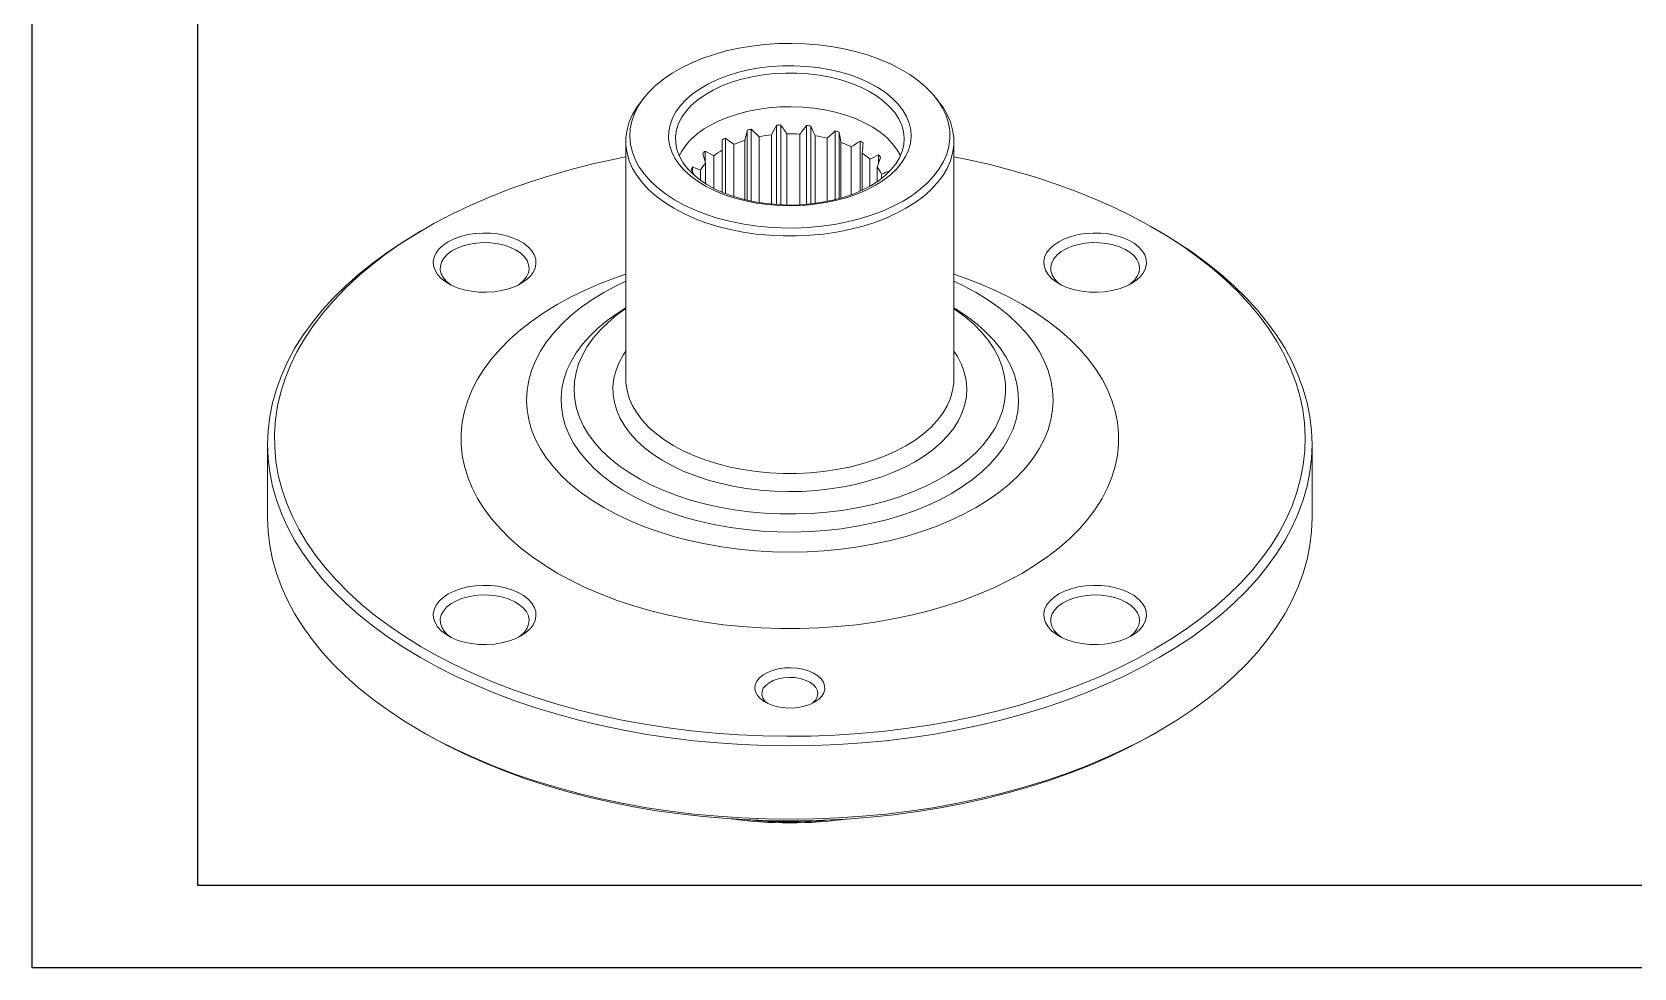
# Model space of a CAD drawing. Header units: millimetres. Extents: x 2452 to 2855, y 1106 to 1391.
# Drawn here: x 2452 to 2637.5, y 1106.5 to 1214.9 of the extents above; entities that cross this region are included whole.
import ezdxf

# ---------------------------------------------------------------- set-up
doc = ezdxf.new("R2010")
doc.units = ezdxf.units.MM
doc.linetypes.add('ACAD_ISO05W100', pattern=[33, 24, -3, 0, -3, 0, -3])
doc.layers.add('AM_BOR', color=2, linetype='ACAD_ISO05W100', lineweight=35)

# ---------------------------------------------------------------- blocks, each defined once
blk = doc.blocks.new('A3 ZTL')
for p, q in [((19.57, 280.82), (19.57, 9.78)), ((19.57, 9.78), (401.17, 9.78))]:
    blk.add_line(p, q)
at = {"layer": 'AM_BOR', "color": 135, "linetype": 'Continuous', "lineweight": 25}
for p, q in [((0, 0), (0, 290.61)), ((410.96, 0), (0, 0))]:
    blk.add_line(p, q, dxfattribs=at)

msp = doc.modelspace()

# ---------------------------------------------------------------- linework, layer by layer
at = {"color": 7, "linetype": 'Continuous', "lineweight": 15}
for p, q in [((2522.817, 1207.287), (2522.395, 1206.743)), ((2557.085, 1206.743), (2556.664, 1207.287)), ((2532.27, 1202.645), (2532.27, 1196.224)), ((2534.811, 1203.566), (2534.811, 1195.442)), ((2535.276, 1203.684), (2535.276, 1195.34)), ((2536.177, 1202.803), (2536.177, 1195.175)), ((2537.624, 1194.991), (2537.624, 1203.027)), ((2538.174, 1204.132), (2538.174, 1194.947)), ((2538.678, 1204.165), (2538.678, 1194.917)), ((2539.403, 1203.142), (2539.403, 1194.895)), ((2540.9, 1194.922), (2540.9, 1203.11)), ((2541.676, 1204.1), (2541.676, 1194.975)), ((2542.175, 1204.045), (2542.175, 1195.023)), ((2542.659, 1202.918), (2542.659, 1195.081)), ((2544.072, 1195.313), (2544.072, 1202.632)), ((2545.006, 1203.473), (2545.006, 1195.523)), ((2545.455, 1203.336), (2545.455, 1195.641)), ((2520.74, 1202.266), (2520.74, 1174.748)), ((2529.928, 1201.141), (2529.928, 1199.918)), ((2530.934, 1200.6), (2530.934, 1196.827)), ((2531.911, 1196.371), (2531.911, 1201.256)), ((2533.268, 1201.93), (2533.268, 1195.867)), ((2534.537, 1195.507), (2534.537, 1202.39)), ((2545.655, 1202.149), (2545.655, 1195.697)), ((2546.86, 1196.091), (2546.86, 1201.636)), ((2547.869, 1202.308), (2547.869, 1196.501)), ((2548.126, 1200.905), (2548.126, 1196.62)), ((2550.009, 1200.707), (2550.009, 1199.755)), ((2558.74, 1174.748), (2558.74, 1202.266)), ((2528.327, 1199.022), (2528.71, 1198.319)), ((2528.458, 1199.305), (2528.458, 1198.781)), ((2529.382, 1198.933), (2529.382, 1197.772)), ((2529.982, 1197.368), (2529.982, 1199.725)), ((2549.015, 1197.079), (2549.015, 1200.209)), ((2549.852, 1199.295), (2549.852, 1197.599)), ((2551.237, 1198.813), (2551.237, 1198.739)), ((2550.346, 1197.957), (2550.346, 1198.479)), ((2497.519, 1192.174), (2496.953, 1191.847)), ((2582.527, 1191.847), (2581.962, 1192.174)), ((2479.24, 1167.155), (2479.24, 1158.663)), ((2600.24, 1158.663), (2600.24, 1167.155)), ((2496.953, 1133.97), (2497.519, 1133.643)), ((2581.962, 1133.643), (2582.527, 1133.97))]:
    msp.add_line(p, q, dxfattribs=at)
at = {"color": 7, "linetype": 'Continuous', "lineweight": 15, "flags": 128}
for points in [[(2552.849, 1195.352), (2553.9, 1196.011), (2554.851, 1196.72), (2555.697, 1197.471), (2556.431, 1198.261), (2557.047, 1199.084), (2557.542, 1199.933), (2557.913, 1200.804), (2558.156, 1201.689), (2558.269, 1202.583), (2558.253, 1203.479), (2558.107, 1204.371), (2557.832, 1205.254), (2557.43, 1206.119), (2556.904, 1206.963), (2556.258, 1207.778), (2555.496, 1208.558), (2554.623, 1209.3), (2553.646, 1209.996), (2552.571, 1210.643), (2551.407, 1211.236), (2550.16, 1211.77), (2548.841, 1212.243), (2547.457, 1212.65), (2546.02, 1212.988), (2544.538, 1213.256), (2543.023, 1213.452), (2541.485, 1213.573), (2539.935, 1213.62), (2538.383, 1213.592), (2536.84, 1213.489), (2535.318, 1213.312), (2533.827, 1213.062), (2532.378, 1212.741), (2530.98, 1212.351), (2529.644, 1211.894), (2528.378, 1211.375), (2527.192, 1210.797), (2526.095, 1210.163), (2525.092, 1209.478), (2524.193, 1208.748), (2523.403, 1207.976), (2522.727, 1207.169), (2522.171, 1206.333), (2521.737, 1205.472), (2521.43, 1204.593), (2521.252, 1203.703), (2521.203, 1202.807), (2521.285, 1201.912), (2521.495, 1201.024), (2521.834, 1200.149), (2522.298, 1199.294), (2522.885, 1198.464), (2523.59, 1197.665), (2524.408, 1196.904), (2525.334, 1196.184), (2526.36, 1195.512), (2527.481, 1194.891), (2528.687, 1194.327), (2529.972, 1193.824), (2531.324, 1193.384), (2532.736, 1193.011), (2534.197, 1192.707), (2535.696, 1192.475), (2537.224, 1192.316), (2538.77, 1192.232), (2540.323, 1192.223), (2541.871, 1192.288), (2543.405, 1192.428), (2544.912, 1192.642), (2546.384, 1192.928), (2547.809, 1193.284), (2549.177, 1193.708), (2550.479, 1194.196), (2551.706, 1194.745), (2552.849, 1195.352)], [(2549.675, 1197.184), (2548.67, 1196.657), (2547.581, 1196.189), (2546.42, 1195.783), (2545.195, 1195.444), (2543.92, 1195.175), (2542.606, 1194.979), (2541.265, 1194.856), (2539.91, 1194.809), (2538.553, 1194.837), (2537.208, 1194.941), (2535.886, 1195.119), (2534.6, 1195.371), (2533.362, 1195.692), (2532.183, 1196.081), (2531.075, 1196.534), (2530.048, 1197.047), (2529.112, 1197.614), (2528.275, 1198.231), (2527.545, 1198.892), (2526.928, 1199.59), (2526.431, 1200.32), (2526.059, 1201.073), (2525.814, 1201.844), (2525.7, 1202.625), (2525.716, 1203.409), (2525.863, 1204.188), (2526.14, 1204.955), (2526.544, 1205.703), (2527.071, 1206.426), (2527.717, 1207.115), (2528.474, 1207.765), (2529.337, 1208.371), (2530.297, 1208.925), (2531.345, 1209.423), (2532.472, 1209.86), (2533.666, 1210.233), (2534.917, 1210.537), (2536.213, 1210.77), (2537.542, 1210.93), (2538.892, 1211.015), (2540.25, 1211.025), (2541.602, 1210.958), (2542.938, 1210.817), (2544.243, 1210.602), (2545.507, 1210.315), (2546.716, 1209.96), (2547.861, 1209.538), (2548.93, 1209.055), (2549.912, 1208.514), (2550.8, 1207.921), (2551.585, 1207.282), (2552.259, 1206.601), (2552.816, 1205.887), (2553.251, 1205.144), (2553.56, 1204.381), (2553.74, 1203.604), (2553.789, 1202.821), (2553.707, 1202.039), (2553.495, 1201.265), (2553.154, 1200.506), (2552.688, 1199.77), (2552.101, 1199.063), (2551.399, 1198.393), (2550.588, 1197.764), (2549.675, 1197.184)], [(2549.11, 1197.133), (2549.996, 1197.699), (2550.78, 1198.312), (2551.455, 1198.968), (2552.013, 1199.659), (2552.449, 1200.379), (2552.759, 1201.12), (2552.94, 1201.875), (2552.989, 1202.637), (2552.907, 1203.398), (2552.694, 1204.151), (2552.352, 1204.887), (2551.885, 1205.601), (2551.297, 1206.284), (2550.594, 1206.929), (2549.784, 1207.531), (2548.873, 1208.084), (2547.872, 1208.581), (2546.79, 1209.019), (2545.638, 1209.392), (2544.427, 1209.697), (2543.17, 1209.93), (2541.878, 1210.091), (2540.566, 1210.176), (2539.245, 1210.186), (2537.929, 1210.119), (2536.631, 1209.977), (2535.364, 1209.762), (2534.141, 1209.474), (2532.973, 1209.118), (2531.872, 1208.696), (2530.85, 1208.213), (2529.916, 1207.674), (2529.079, 1207.084), (2528.349, 1206.449), (2527.732, 1205.775), (2527.234, 1205.068), (2526.86, 1204.337), (2526.615, 1203.588), (2526.5, 1202.828), (2526.516, 1202.065), (2526.664, 1201.308), (2526.942, 1200.562), (2527.347, 1199.836), (2527.875, 1199.137), (2528.521, 1198.472), (2529.279, 1197.848), (2530.141, 1197.27), (2531.098, 1196.744), (2532.14, 1196.276), (2533.259, 1195.87), (2534.442, 1195.531), (2535.677, 1195.261), (2536.953, 1195.064), (2538.257, 1194.941), (2539.575, 1194.893), (2540.895, 1194.922), (2542.204, 1195.026), (2543.488, 1195.205), (2544.735, 1195.457), (2545.932, 1195.779), (2547.067, 1196.169), (2548.13, 1196.622), (2549.11, 1197.133)], [(2553.175, 1194.51), (2552.02, 1193.896), (2550.781, 1193.339), (2549.466, 1192.843), (2548.085, 1192.412), (2546.647, 1192.048), (2545.162, 1191.753), (2543.639, 1191.531), (2542.091, 1191.382), (2540.526, 1191.307), (2538.955, 1191.307), (2537.39, 1191.382), (2535.841, 1191.531), (2534.319, 1191.753), (2532.834, 1192.048), (2531.396, 1192.412), (2530.015, 1192.843), (2528.7, 1193.339), (2527.461, 1193.896), (2526.305, 1194.51), (2525.242, 1195.177), (2524.277, 1195.892), (2523.418, 1196.651), (2522.671, 1197.449), (2522.04, 1198.279), (2521.53, 1199.136), (2521.145, 1200.015), (2520.886, 1200.909), (2520.757, 1201.813), (2520.757, 1202.719), (2520.886, 1203.623), (2521.145, 1204.517), (2521.53, 1205.396), (2522.04, 1206.253), (2522.395, 1206.743)], [(2530.371, 1204.041), (2531.351, 1204.553), (2532.413, 1205.005), (2533.549, 1205.395), (2534.746, 1205.717), (2535.993, 1205.969), (2537.277, 1206.148), (2538.586, 1206.252), (2539.906, 1206.281), (2541.224, 1206.233), (2542.528, 1206.11), (2543.803, 1205.913), (2545.039, 1205.643), (2546.222, 1205.304), (2547.34, 1204.898), (2548.383, 1204.43), (2549.34, 1203.904), (2550.202, 1203.326), (2550.959, 1202.702), (2551.606, 1202.037), (2552.134, 1201.338), (2552.539, 1200.612), (2552.55, 1200.587)], [(2557.085, 1206.743), (2557.441, 1206.253), (2557.95, 1205.396), (2558.336, 1204.517), (2558.594, 1203.623), (2558.724, 1202.719), (2558.724, 1201.813), (2558.594, 1200.909), (2558.336, 1200.015), (2557.95, 1199.136), (2557.441, 1198.279), (2556.81, 1197.449), (2556.062, 1196.651), (2555.204, 1195.892), (2554.239, 1195.177), (2553.175, 1194.51)], [(2520.74, 1200.48), (2519.648, 1200.261), (2517.055, 1199.687), (2514.51, 1199.043), (2512.02, 1198.331), (2509.59, 1197.554), (2507.225, 1196.712), (2504.931, 1195.807), (2502.712, 1194.842), (2500.574, 1193.818), (2498.52, 1192.738), (2496.555, 1191.604), (2494.684, 1190.418), (2492.911, 1189.184), (2491.239, 1187.903), (2489.672, 1186.578), (2488.213, 1185.213), (2486.866, 1183.81), (2485.634, 1182.373), (2484.519, 1180.904), (2483.523, 1179.407), (2482.649, 1177.884), (2481.899, 1176.34), (2481.274, 1174.777), (2480.775, 1173.199), (2480.405, 1171.61), (2480.163, 1170.012), (2480.049, 1168.409), (2480.066, 1166.805), (2480.211, 1165.204), (2480.485, 1163.608), (2480.888, 1162.021), (2481.418, 1160.446), (2482.075, 1158.888), (2482.856, 1157.349), (2483.76, 1155.832), (2484.786, 1154.342), (2485.931, 1152.88), (2487.192, 1151.451), (2488.567, 1150.057), (2490.053, 1148.702), (2491.647, 1147.388), (2493.345, 1146.119), (2495.143, 1144.896), (2497.038, 1143.723), (2499.025, 1142.602), (2501.101, 1141.536), (2503.26, 1140.527), (2505.498, 1139.576), (2507.81, 1138.687), (2510.192, 1137.861), (2512.637, 1137.1), (2515.141, 1136.405), (2517.699, 1135.779), (2520.304, 1135.221), (2522.951, 1134.735), (2525.635, 1134.32), (2528.349, 1133.977), (2531.088, 1133.708), (2533.846, 1133.512), (2536.616, 1133.391), (2539.393, 1133.344), (2542.171, 1133.372), (2544.944, 1133.475), (2547.705, 1133.652), (2550.449, 1133.903), (2553.17, 1134.227), (2555.862, 1134.624), (2558.519, 1135.093), (2561.135, 1135.633), (2563.705, 1136.242), (2566.223, 1136.92), (2568.684, 1137.665), (2571.081, 1138.475), (2573.412, 1139.348), (2575.669, 1140.284), (2577.848, 1141.278), (2579.945, 1142.331), (2581.955, 1143.438), (2581.955, 1143.438)], [(2581.955, 1143.438), (2583.873, 1144.598), (2585.696, 1145.809), (2587.419, 1147.067), (2589.039, 1148.37), (2590.552, 1149.715), (2591.955, 1151.099), (2593.245, 1152.52), (2594.419, 1153.973), (2595.475, 1155.457), (2596.41, 1156.967), (2597.222, 1158.501), (2597.91, 1160.055), (2598.472, 1161.626), (2598.907, 1163.21), (2599.213, 1164.804), (2599.391, 1166.405), (2599.439, 1168.008), (2599.359, 1169.612), (2599.149, 1171.211), (2598.81, 1172.803), (2598.344, 1174.384), (2597.75, 1175.951), (2597.031, 1177.5), (2596.188, 1179.028), (2595.222, 1180.532), (2594.137, 1182.009), (2592.933, 1183.454), (2591.615, 1184.866), (2590.184, 1186.241), (2588.644, 1187.576), (2586.998, 1188.868), (2585.249, 1190.114), (2583.402, 1191.312), (2581.461, 1192.459), (2579.429, 1193.553), (2577.311, 1194.591), (2575.112, 1195.571), (2572.836, 1196.491), (2570.488, 1197.349), (2568.074, 1198.143), (2565.599, 1198.871), (2563.067, 1199.532), (2560.485, 1200.124), (2558.74, 1200.48)], [(2582.52, 1142.458), (2580.499, 1141.344), (2578.391, 1140.285), (2576.2, 1139.283), (2573.931, 1138.341), (2571.59, 1137.46), (2569.18, 1136.643), (2566.708, 1135.89), (2564.178, 1135.205), (2561.595, 1134.587), (2558.967, 1134.039), (2556.297, 1133.562), (2553.592, 1133.156), (2550.857, 1132.823), (2548.099, 1132.564), (2545.323, 1132.378), (2542.534, 1132.266), (2539.74, 1132.229), (2536.946, 1132.266), (2534.158, 1132.378), (2531.382, 1132.564), (2528.624, 1132.823), (2525.889, 1133.156), (2523.184, 1133.562), (2520.514, 1134.039), (2517.885, 1134.587), (2515.303, 1135.205), (2512.773, 1135.89), (2510.301, 1136.643), (2507.891, 1137.46), (2505.55, 1138.341), (2503.281, 1139.283), (2501.09, 1140.285), (2498.982, 1141.344), (2496.96, 1142.458), (2495.03, 1143.625), (2493.196, 1144.842), (2491.46, 1146.107), (2489.828, 1147.417), (2488.302, 1148.768), (2486.886, 1150.159), (2485.583, 1151.587), (2484.395, 1153.047), (2483.326, 1154.538), (2482.377, 1156.055), (2481.55, 1157.597), (2480.847, 1159.158), (2480.271, 1160.737), (2479.821, 1162.329), (2479.498, 1163.932), (2479.305, 1165.542), (2479.24, 1167.155), (2479.305, 1168.768), (2479.498, 1170.377), (2479.821, 1171.98), (2480.271, 1173.572), (2480.847, 1175.151), (2481.55, 1176.712), (2482.377, 1178.254), (2483.326, 1179.771), (2484.395, 1181.262), (2485.583, 1182.722), (2486.886, 1184.15), (2488.302, 1185.541), (2489.828, 1186.892), (2491.46, 1188.202), (2493.196, 1189.467), (2495.03, 1190.684), (2496.953, 1191.847)], [(2508.592, 1185.789), (2507.918, 1185.454), (2507.165, 1185.181), (2506.35, 1184.976), (2505.491, 1184.843), (2504.608, 1184.786), (2503.719, 1184.805), (2502.845, 1184.9), (2502.006, 1185.07), (2501.219, 1185.31), (2500.504, 1185.614), (2499.875, 1185.977), (2499.347, 1186.391), (2498.931, 1186.844), (2498.638, 1187.329), (2498.472, 1187.833), (2498.439, 1188.346), (2498.539, 1188.857), (2498.769, 1189.352), (2499.125, 1189.823), (2499.598, 1190.258), (2500.178, 1190.647), (2500.852, 1190.982), (2501.605, 1191.255), (2502.42, 1191.46), (2503.279, 1191.593), (2504.163, 1191.65), (2505.051, 1191.631), (2505.925, 1191.536), (2506.764, 1191.366), (2507.551, 1191.126), (2508.266, 1190.822), (2508.895, 1190.459), (2509.423, 1190.045), (2509.839, 1189.592), (2510.132, 1189.107), (2510.298, 1188.603), (2510.331, 1188.09), (2510.231, 1187.579), (2510.001, 1187.084), (2509.646, 1186.613), (2509.172, 1186.178), (2508.592, 1185.789)], [(2579.303, 1185.789), (2578.629, 1185.454), (2577.876, 1185.181), (2577.061, 1184.976), (2576.202, 1184.843), (2575.318, 1184.786), (2574.43, 1184.805), (2573.556, 1184.9), (2572.716, 1185.07), (2571.93, 1185.31), (2571.215, 1185.614), (2570.586, 1185.977), (2570.058, 1186.391), (2569.642, 1186.844), (2569.348, 1187.329), (2569.183, 1187.833), (2569.15, 1188.346), (2569.249, 1188.857), (2569.48, 1189.352), (2569.835, 1189.823), (2570.308, 1190.258), (2570.888, 1190.647), (2571.562, 1190.982), (2572.315, 1191.255), (2573.131, 1191.46), (2573.99, 1191.593), (2574.873, 1191.65), (2575.762, 1191.631), (2576.636, 1191.536), (2577.475, 1191.366), (2578.261, 1191.126), (2578.977, 1190.822), (2579.606, 1190.459), (2580.134, 1190.045), (2580.549, 1189.592), (2580.843, 1189.107), (2581.008, 1188.603), (2581.042, 1188.09), (2580.942, 1187.579), (2580.712, 1187.084), (2580.356, 1186.613), (2579.883, 1186.178), (2579.303, 1185.789)], [(2582.527, 1191.847), (2584.45, 1190.684), (2586.285, 1189.467), (2588.02, 1188.202), (2589.653, 1186.892), (2591.179, 1185.541), (2592.595, 1184.15), (2593.898, 1182.722), (2595.085, 1181.262), (2596.155, 1179.771), (2597.104, 1178.254), (2597.931, 1176.712), (2598.633, 1175.151), (2599.21, 1173.572), (2599.66, 1171.98), (2599.982, 1170.377), (2600.176, 1168.768), (2600.24, 1167.155), (2600.176, 1165.542), (2599.982, 1163.932), (2599.66, 1162.329), (2599.21, 1160.737), (2598.633, 1159.158), (2597.931, 1157.597), (2597.104, 1156.055), (2596.155, 1154.538), (2595.085, 1153.047), (2593.898, 1151.587), (2592.595, 1150.159), (2591.179, 1148.768), (2589.653, 1147.417), (2588.02, 1146.107), (2586.285, 1144.842), (2584.45, 1143.625), (2582.52, 1142.458)], [(2508.027, 1189.667), (2507.395, 1189.977), (2506.686, 1190.225), (2505.917, 1190.403), (2505.109, 1190.508), (2504.281, 1190.537), (2503.457, 1190.489), (2502.656, 1190.365), (2501.9, 1190.169), (2501.209, 1189.905), (2500.6, 1189.581), (2500.089, 1189.204), (2499.689, 1188.785), (2499.411, 1188.334), (2499.261, 1187.864), (2499.244, 1187.385), (2499.361, 1186.912), (2499.607, 1186.455), (2499.978, 1186.027), (2500.462, 1185.638), (2500.48, 1185.626)], [(2508.29, 1185.626), (2508.439, 1185.731), (2508.896, 1186.13), (2509.236, 1186.567), (2509.451, 1187.029), (2509.534, 1187.505), (2509.484, 1187.982), (2509.302, 1188.449), (2508.992, 1188.893), (2508.564, 1189.303), (2508.027, 1189.667)], [(2579, 1185.626), (2579.274, 1185.827), (2579.703, 1186.236), (2580.013, 1186.68), (2580.195, 1187.147), (2580.245, 1187.625), (2580.161, 1188.101), (2579.947, 1188.563), (2579.607, 1188.999), (2579.15, 1189.398), (2578.588, 1189.75), (2577.935, 1190.045), (2577.209, 1190.276), (2576.429, 1190.436), (2575.613, 1190.523), (2574.785, 1190.532), (2573.964, 1190.465), (2573.173, 1190.323), (2572.431, 1190.109), (2571.759, 1189.829), (2571.173, 1189.491), (2570.688, 1189.103), (2570.318, 1188.675), (2570.072, 1188.218), (2569.955, 1187.744), (2569.972, 1187.266), (2570.121, 1186.795), (2570.399, 1186.345), (2570.799, 1185.926), (2571.191, 1185.626)], [(2518.174, 1184.749), (2516.809, 1183.908), (2515.543, 1183.017), (2514.381, 1182.081), (2513.327, 1181.102), (2512.386, 1180.086), (2511.562, 1179.037), (2510.859, 1177.958), (2510.28, 1176.856), (2509.826, 1175.734), (2509.501, 1174.597), (2509.306, 1173.45), (2509.24, 1172.299), (2509.306, 1171.147), (2509.501, 1170.001), (2509.826, 1168.864), (2510.28, 1167.742), (2510.859, 1166.639), (2511.562, 1165.561), (2512.386, 1164.511), (2513.327, 1163.495), (2514.381, 1162.517), (2515.543, 1161.58), (2516.809, 1160.689), (2518.174, 1159.849), (2519.63, 1159.061), (2521.173, 1158.33), (2522.795, 1157.659), (2524.49, 1157.05), (2526.251, 1156.507), (2528.069, 1156.032), (2529.936, 1155.626), (2531.846, 1155.291), (2533.79, 1155.03), (2535.759, 1154.842), (2537.746, 1154.729), (2539.74, 1154.691), (2541.735, 1154.729), (2543.721, 1154.842), (2545.691, 1155.03), (2547.634, 1155.291), (2549.544, 1155.626), (2551.412, 1156.032), (2553.23, 1156.507), (2554.99, 1157.05), (2556.685, 1157.659), (2558.308, 1158.33), (2559.85, 1159.061), (2561.307, 1159.849), (2562.671, 1160.689), (2563.938, 1161.58), (2565.1, 1162.517), (2566.154, 1163.495), (2567.095, 1164.511), (2567.919, 1165.561), (2568.622, 1166.639), (2569.201, 1167.742), (2569.654, 1168.864), (2569.979, 1170.001), (2570.175, 1171.147), (2570.24, 1172.299), (2570.175, 1173.45), (2569.979, 1174.597), (2569.654, 1175.734), (2569.201, 1176.856), (2568.622, 1177.958), (2567.919, 1179.037), (2567.095, 1180.086), (2566.154, 1181.102), (2565.1, 1182.081), (2563.938, 1183.017), (2562.671, 1183.908), (2561.307, 1184.749), (2559.85, 1185.537), (2558.74, 1186.072)], [(2520.74, 1186.072), (2519.63, 1185.537), (2518.174, 1184.749)], [(2520.74, 1182.903), (2519.702, 1182.153), (2518.676, 1181.296), (2517.759, 1180.399), (2516.957, 1179.465), (2516.274, 1178.5), (2515.713, 1177.51), (2515.277, 1176.499), (2514.969, 1175.472), (2514.79, 1174.435), (2514.741, 1173.393), (2514.823, 1172.352), (2515.034, 1171.317), (2515.374, 1170.294), (2515.842, 1169.287), (2516.433, 1168.303), (2517.147, 1167.346), (2517.978, 1166.421), (2518.922, 1165.533), (2519.975, 1164.686), (2521.132, 1163.886), (2522.385, 1163.136), (2523.728, 1162.44), (2525.156, 1161.802), (2526.659, 1161.225), (2528.23, 1160.712), (2529.861, 1160.266), (2531.544, 1159.889), (2533.27, 1159.583), (2535.029, 1159.35), (2536.813, 1159.191), (2538.612, 1159.106), (2540.417, 1159.097), (2542.219, 1159.162), (2544.007, 1159.303), (2545.774, 1159.518), (2547.509, 1159.806), (2549.203, 1160.165), (2550.848, 1160.594), (2552.435, 1161.091), (2553.956, 1161.652), (2555.403, 1162.275), (2556.768, 1162.957), (2558.045, 1163.694), (2559.226, 1164.482), (2560.305, 1165.317), (2561.277, 1166.195), (2562.137, 1167.111), (2562.88, 1168.061), (2563.503, 1169.039), (2564.001, 1170.041), (2564.374, 1171.06), (2564.617, 1172.093), (2564.731, 1173.133), (2564.715, 1174.175), (2564.568, 1175.213), (2564.292, 1176.243), (2563.889, 1177.259), (2563.359, 1178.255), (2562.706, 1179.227), (2561.933, 1180.168), (2561.045, 1181.075), (2560.045, 1181.943), (2558.94, 1182.767), (2558.74, 1182.903)], [(2479.24, 1158.663), (2479.305, 1157.05), (2479.498, 1155.44), (2479.821, 1153.837), (2480.271, 1152.245), (2480.847, 1150.666), (2481.55, 1149.105), (2482.377, 1147.563), (2483.326, 1146.046), (2484.395, 1144.555), (2485.583, 1143.095), (2486.886, 1141.667), (2488.302, 1140.276), (2489.828, 1138.925), (2491.46, 1137.615), (2493.196, 1136.35), (2495.03, 1135.133), (2496.96, 1133.966), (2498.982, 1132.852), (2501.09, 1131.793), (2503.281, 1130.791), (2505.55, 1129.849), (2507.891, 1128.968), (2510.301, 1128.15), (2512.773, 1127.398), (2515.303, 1126.713), (2517.885, 1126.095), (2520.514, 1125.547), (2523.184, 1125.07), (2525.889, 1124.664), (2528.624, 1124.331), (2531.382, 1124.072), (2534.158, 1123.886), (2536.946, 1123.774), (2539.74, 1123.737), (2542.534, 1123.774), (2545.323, 1123.886), (2548.099, 1124.072), (2550.857, 1124.331), (2553.592, 1124.664), (2556.297, 1125.07), (2558.967, 1125.547), (2561.595, 1126.095), (2564.178, 1126.713), (2566.708, 1127.398), (2569.18, 1128.15), (2571.59, 1128.968), (2573.931, 1129.849), (2576.2, 1130.791), (2578.391, 1131.793), (2580.499, 1132.852), (2582.52, 1133.966), (2584.45, 1135.133), (2586.285, 1136.35), (2588.02, 1137.615), (2589.653, 1138.925), (2591.179, 1140.276), (2592.595, 1141.667), (2593.898, 1143.095), (2595.085, 1144.555), (2596.155, 1146.046), (2597.104, 1147.563), (2597.931, 1149.105), (2598.633, 1150.666), (2599.21, 1152.245), (2599.66, 1153.837), (2599.982, 1155.44), (2600.176, 1157.05), (2600.24, 1158.663), (2600.24, 1158.663)], [(2508.592, 1144.969), (2507.918, 1144.634), (2507.165, 1144.361), (2506.35, 1144.155), (2505.491, 1144.023), (2504.608, 1143.965), (2503.719, 1143.984), (2502.845, 1144.08), (2502.006, 1144.249), (2501.219, 1144.489), (2500.504, 1144.794), (2499.875, 1145.157), (2499.347, 1145.57), (2498.931, 1146.024), (2498.638, 1146.509), (2498.472, 1147.013), (2498.439, 1147.526), (2498.539, 1148.036), (2498.769, 1148.532), (2499.125, 1149.003), (2499.598, 1149.437), (2500.178, 1149.826), (2500.852, 1150.161), (2501.605, 1150.434), (2502.42, 1150.64), (2503.279, 1150.773), (2504.163, 1150.83), (2505.051, 1150.811), (2505.925, 1150.715), (2506.764, 1150.546), (2507.551, 1150.306), (2508.266, 1150.001), (2508.895, 1149.638), (2509.423, 1149.225), (2509.839, 1148.771), (2510.132, 1148.287), (2510.298, 1147.782), (2510.331, 1147.269), (2510.231, 1146.759), (2510.001, 1146.263), (2509.646, 1145.793), (2509.172, 1145.358), (2508.592, 1144.969)], [(2579.303, 1144.969), (2578.629, 1144.634), (2577.876, 1144.361), (2577.061, 1144.155), (2576.202, 1144.023), (2575.318, 1143.965), (2574.43, 1143.984), (2573.556, 1144.08), (2572.716, 1144.249), (2571.93, 1144.489), (2571.215, 1144.794), (2570.586, 1145.157), (2570.058, 1145.57), (2569.642, 1146.024), (2569.348, 1146.509), (2569.183, 1147.013), (2569.15, 1147.526), (2569.249, 1148.036), (2569.48, 1148.532), (2569.835, 1149.003), (2570.308, 1149.437), (2570.888, 1149.826), (2571.562, 1150.161), (2572.315, 1150.434), (2573.131, 1150.64), (2573.99, 1150.773), (2574.873, 1150.83), (2575.762, 1150.811), (2576.636, 1150.715), (2577.475, 1150.546), (2578.261, 1150.306), (2578.977, 1150.001), (2579.606, 1149.638), (2580.134, 1149.225), (2580.549, 1148.771), (2580.843, 1148.287), (2581.008, 1147.782), (2581.042, 1147.269), (2580.942, 1146.759), (2580.712, 1146.263), (2580.356, 1145.793), (2579.883, 1145.358), (2579.303, 1144.969)], [(2508.29, 1144.806), (2508.564, 1145.007), (2508.992, 1145.416), (2509.302, 1145.86), (2509.484, 1146.327), (2509.534, 1146.804), (2509.451, 1147.28), (2509.236, 1147.742), (2508.896, 1148.179), (2508.439, 1148.578), (2507.877, 1148.93), (2507.225, 1149.225), (2506.499, 1149.455), (2505.718, 1149.616), (2504.903, 1149.702), (2504.074, 1149.712), (2503.254, 1149.645), (2502.462, 1149.502), (2501.721, 1149.289), (2501.048, 1149.009), (2500.462, 1148.671), (2499.978, 1148.282), (2499.607, 1147.854), (2499.361, 1147.398), (2499.244, 1146.924), (2499.261, 1146.446), (2499.411, 1145.975), (2499.689, 1145.524), (2500.089, 1145.105), (2500.48, 1144.806)], [(2578.737, 1148.847), (2578.106, 1149.157), (2577.397, 1149.404), (2576.628, 1149.583), (2575.819, 1149.688), (2574.992, 1149.717), (2574.167, 1149.669), (2573.367, 1149.545), (2572.611, 1149.348), (2571.92, 1149.085), (2571.31, 1148.76), (2570.799, 1148.384), (2570.399, 1147.965), (2570.121, 1147.514), (2569.972, 1147.043), (2569.955, 1146.565), (2570.072, 1146.091), (2570.318, 1145.634), (2570.688, 1145.206), (2571.173, 1144.818), (2571.191, 1144.806)], [(2579, 1144.806), (2579.15, 1144.911), (2579.607, 1145.31), (2579.947, 1145.746), (2580.161, 1146.208), (2580.245, 1146.684), (2580.195, 1147.162), (2580.013, 1147.629), (2579.703, 1148.073), (2579.274, 1148.482), (2578.737, 1148.847)], [(2542.604, 1137.29), (2542.047, 1137.022), (2541.415, 1136.815), (2540.73, 1136.676), (2540.013, 1136.611), (2539.287, 1136.62), (2538.576, 1136.704), (2537.902, 1136.86), (2537.287, 1137.083), (2536.751, 1137.366), (2536.311, 1137.7), (2535.982, 1138.073), (2535.773, 1138.474), (2535.691, 1138.891), (2535.74, 1139.309), (2535.918, 1139.716), (2536.218, 1140.097), (2536.631, 1140.442), (2537.145, 1140.738), (2537.742, 1140.977), (2538.403, 1141.15), (2539.107, 1141.253), (2539.831, 1141.281), (2540.553, 1141.234), (2541.248, 1141.113), (2541.895, 1140.923), (2542.473, 1140.669), (2542.963, 1140.36), (2543.349, 1140.005), (2543.619, 1139.616), (2543.765, 1139.205), (2543.781, 1138.786), (2543.668, 1138.372), (2543.428, 1137.977), (2543.069, 1137.612), (2542.604, 1137.29)], [(2542.038, 1139.617), (2541.529, 1139.857), (2540.946, 1140.033), (2540.314, 1140.137), (2539.658, 1140.166), (2539.006, 1140.118), (2538.383, 1139.995), (2537.817, 1139.802), (2537.329, 1139.548), (2536.94, 1139.242), (2536.665, 1138.897), (2536.516, 1138.527), (2536.5, 1138.148), (2536.616, 1137.774), (2536.86, 1137.422), (2537.19, 1137.127)], [(2542.291, 1137.127), (2542.36, 1137.18), (2542.694, 1137.507), (2542.906, 1137.866), (2542.989, 1138.243), (2542.939, 1138.621), (2542.758, 1138.986), (2542.454, 1139.323), (2542.038, 1139.617)], [(2581.962, 1133.643), (2580.961, 1133.079), (2578.907, 1131.999), (2576.768, 1130.975), (2574.55, 1130.01), (2572.255, 1129.105), (2569.891, 1128.263), (2567.461, 1127.486), (2564.971, 1126.774), (2562.426, 1126.13), (2559.832, 1125.556), (2557.195, 1125.051), (2554.52, 1124.618), (2551.813, 1124.257), (2549.08, 1123.97), (2546.326, 1123.756), (2543.558, 1123.616), (2540.782, 1123.55), (2538.004, 1123.56), (2535.23, 1123.644), (2532.465, 1123.802), (2529.716, 1124.035), (2526.989, 1124.341), (2524.289, 1124.72), (2521.623, 1125.171), (2518.996, 1125.693), (2516.414, 1126.285), (2513.882, 1126.946), (2511.407, 1127.674), (2508.993, 1128.468), (2506.645, 1129.326), (2504.369, 1130.246), (2502.17, 1131.226), (2500.052, 1132.264), (2498.02, 1133.358), (2497.519, 1133.643)]]:
    msp.add_lwpolyline(points, dxfattribs=at)
at = {"color": 8, "linetype": 'Continuous', "lineweight": 15, "flags": 128}
for points in [[(2566.681, 1152.255), (2565.069, 1151.378), (2563.371, 1150.555), (2561.593, 1149.791), (2559.742, 1149.088), (2557.822, 1148.448), (2555.842, 1147.874), (2553.807, 1147.367), (2551.724, 1146.93), (2549.601, 1146.563), (2547.445, 1146.268), (2545.262, 1146.046), (2543.061, 1145.897), (2540.848, 1145.823), (2538.632, 1145.823), (2536.42, 1145.897), (2534.219, 1146.046), (2532.036, 1146.268), (2529.88, 1146.563), (2527.756, 1146.93), (2525.674, 1147.367), (2523.639, 1147.874), (2521.658, 1148.448), (2519.739, 1149.088), (2517.887, 1149.791), (2516.11, 1150.555), (2514.412, 1151.378), (2512.8, 1152.255), (2511.279, 1153.186), (2509.855, 1154.166), (2508.531, 1155.192), (2507.313, 1156.261), (2506.205, 1157.369), (2505.211, 1158.513), (2504.333, 1159.687), (2503.575, 1160.89), (2502.939, 1162.115), (2502.428, 1163.36), (2502.043, 1164.62), (2501.786, 1165.891), (2501.657, 1167.168), (2501.657, 1168.447), (2501.786, 1169.725), (2502.043, 1170.995), (2502.428, 1172.255), (2502.939, 1173.5), (2503.575, 1174.726), (2504.333, 1175.928), (2505.211, 1177.103), (2506.205, 1178.246), (2507.313, 1179.354), (2508.531, 1180.423), (2509.855, 1181.449), (2511.279, 1182.43), (2512.8, 1183.36), (2514.412, 1184.238), (2516.11, 1185.06), (2517.887, 1185.824), (2519.739, 1186.527), (2520.74, 1186.872)], [(2558.74, 1186.872), (2559.742, 1186.527), (2561.593, 1185.824), (2563.371, 1185.06), (2565.069, 1184.238), (2566.681, 1183.36), (2568.202, 1182.43), (2569.626, 1181.449), (2570.95, 1180.423), (2572.167, 1179.354), (2573.275, 1178.246), (2574.27, 1177.103), (2575.148, 1175.928), (2575.906, 1174.726), (2576.542, 1173.5), (2577.053, 1172.255), (2577.437, 1170.995), (2577.695, 1169.725), (2577.824, 1168.447), (2577.824, 1167.168), (2577.695, 1165.891), (2577.437, 1164.62), (2577.053, 1163.36), (2576.542, 1162.115), (2575.906, 1160.89), (2575.148, 1159.687), (2574.27, 1158.513), (2573.275, 1157.369), (2572.167, 1156.261), (2570.95, 1155.192), (2569.626, 1154.166), (2568.202, 1153.186), (2566.681, 1152.255)], [(2558.479, 1161.481), (2557.126, 1160.753), (2555.688, 1160.081), (2554.173, 1159.469), (2552.588, 1158.919), (2550.94, 1158.434), (2549.237, 1158.017), (2547.488, 1157.669), (2545.702, 1157.393), (2543.886, 1157.189), (2542.05, 1157.059), (2540.203, 1157.003), (2538.353, 1157.022), (2536.511, 1157.115), (2534.684, 1157.282), (2532.882, 1157.522), (2531.113, 1157.834), (2529.386, 1158.217), (2527.71, 1158.668), (2526.092, 1159.186), (2524.541, 1159.767), (2523.063, 1160.41), (2521.667, 1161.11), (2520.36, 1161.865), (2519.146, 1162.671), (2518.033, 1163.524), (2517.025, 1164.42), (2516.129, 1165.354), (2515.347, 1166.321), (2514.684, 1167.318), (2514.143, 1168.339), (2513.727, 1169.38), (2513.438, 1170.434), (2513.277, 1171.498), (2513.244, 1172.566), (2513.341, 1173.632), (2513.567, 1174.692), (2513.92, 1175.74), (2514.398, 1176.772), (2515, 1177.781), (2515.723, 1178.764), (2516.563, 1179.715), (2517.516, 1180.631), (2518.577, 1181.505), (2519.741, 1182.335), (2520.74, 1182.963)], [(2558.74, 1182.963), (2559.121, 1182.732), (2560.335, 1181.926), (2561.448, 1181.073), (2562.455, 1180.178), (2563.352, 1179.244), (2564.134, 1178.276), (2564.797, 1177.279), (2565.337, 1176.258), (2565.753, 1175.218), (2566.043, 1174.163), (2566.204, 1173.099), (2566.236, 1172.032), (2566.14, 1170.965), (2565.914, 1169.906), (2565.561, 1168.857), (2565.082, 1167.826), (2564.48, 1166.816), (2563.758, 1165.834), (2562.918, 1164.882), (2561.965, 1163.967), (2560.904, 1163.092), (2559.74, 1162.262), (2558.479, 1161.481)], [(2554.236, 1165.155), (2553.039, 1164.517), (2551.757, 1163.936), (2550.399, 1163.415), (2548.974, 1162.958), (2547.491, 1162.568), (2545.959, 1162.247), (2544.387, 1161.997), (2542.786, 1161.821), (2541.166, 1161.718), (2539.537, 1161.69), (2537.909, 1161.737), (2536.292, 1161.858), (2534.698, 1162.053), (2533.135, 1162.32), (2531.614, 1162.659), (2530.144, 1163.066), (2528.735, 1163.539), (2527.396, 1164.075), (2526.135, 1164.671), (2524.959, 1165.323), (2523.878, 1166.027), (2522.896, 1166.779), (2522.021, 1167.572), (2521.258, 1168.404), (2520.612, 1169.268), (2520.087, 1170.159), (2519.686, 1171.071), (2519.411, 1171.998), (2519.266, 1172.936), (2519.249, 1173.876), (2519.363, 1174.815), (2519.605, 1175.746), (2519.974, 1176.662), (2520.469, 1177.559), (2520.74, 1177.967)], [(2558.74, 1177.967), (2559.147, 1177.337), (2559.61, 1176.435), (2559.948, 1175.514), (2560.158, 1174.581), (2560.239, 1173.641), (2560.191, 1172.701), (2560.013, 1171.765), (2559.707, 1170.841), (2559.274, 1169.934), (2558.719, 1169.049), (2558.043, 1168.193), (2557.251, 1167.37), (2556.349, 1166.587), (2555.342, 1165.847), (2554.236, 1165.155)], [(2520.74, 1174.748), (2520.757, 1174.295), (2520.886, 1173.392), (2521.145, 1172.497), (2521.53, 1171.619), (2522.04, 1170.761), (2522.671, 1169.931), (2523.418, 1169.134), (2524.277, 1168.375), (2525.242, 1167.659), (2526.305, 1166.993), (2527.461, 1166.379), (2528.7, 1165.822), (2530.015, 1165.326), (2531.396, 1164.894), (2532.834, 1164.53), (2534.319, 1164.236), (2535.841, 1164.013), (2537.39, 1163.864), (2538.955, 1163.789), (2540.526, 1163.789), (2542.091, 1163.864), (2543.639, 1164.013), (2545.162, 1164.236), (2546.647, 1164.53), (2548.085, 1164.894), (2549.466, 1165.326), (2550.781, 1165.822), (2552.02, 1166.379), (2553.175, 1166.993)], [(2553.175, 1166.993), (2554.239, 1167.659), (2555.204, 1168.375), (2556.062, 1169.134), (2556.81, 1169.931), (2557.441, 1170.761), (2557.95, 1171.619), (2558.336, 1172.497), (2558.594, 1173.392), (2558.724, 1174.295), (2558.74, 1174.748)]]:
    msp.add_lwpolyline(points, dxfattribs=at)
at = {"color": 7, "linetype": 'Continuous', "lineweight": 15}
for centre, radius, start, end in [((2534.028, 1196.957), 7.972, 117.30292, 152.91373), ((2539.615, 1185.361), 17.777, 96.43062, 101.14996), ((2539.74, 1184.134), 19.011, 86.50408, 91.01635), ((2540.002, 1186.128), 16.998, 76.14695, 81.00838), ((2536.554, 1193.277), 9.231, 120.19503, 127.50463), ((2538.641, 1189.095), 13.914, 107.15484, 112.71307), ((2541.272, 1190.191), 12.736, 63.97435, 69.86778), ((2543.554, 1194.143), 8.162, 48.00022, 55.93057), ((2534.102, 1195.987), 5.564, 137.7882, 148.03718), ((2545.899, 1196.342), 4.935, 25.67144, 36.76731), ((2539.74, 1172.973), 49.669, 262.15169, 277.84831), ((2539.74, 1174.181), 50.758, 264.43177, 275.56823)]:
    msp.add_arc(centre, radius, start, end, dxfattribs=at)
for points in [[(2532.27, 1202.645), (2532.139, 1202.583), (2532.011, 1202.519), (2531.886, 1202.454)], [(2531.886, 1202.454), (2531.894, 1202.053), (2531.903, 1201.653), (2531.911, 1201.256)], [(2533.268, 1201.93), (2532.932, 1202.165), (2532.6, 1202.403), (2532.27, 1202.645)], [(2534.811, 1203.566), (2534.72, 1203.172), (2534.629, 1202.78), (2534.537, 1202.39)], [(2535.276, 1203.684), (2535.119, 1203.646), (2534.964, 1203.607), (2534.811, 1203.566)], [(2536.177, 1202.803), (2535.874, 1203.094), (2535.573, 1203.387), (2535.276, 1203.684)], [(2538.174, 1204.132), (2537.992, 1203.761), (2537.809, 1203.393), (2537.624, 1203.027)], [(2538.678, 1204.165), (2538.509, 1204.156), (2538.341, 1204.145), (2538.174, 1204.132)], [(2539.403, 1203.142), (2539.159, 1203.481), (2538.917, 1203.822), (2538.678, 1204.165)], [(2541.676, 1204.1), (2541.42, 1203.768), (2541.161, 1203.437), (2540.9, 1203.11)], [(2542.175, 1204.045), (2542.009, 1204.066), (2541.843, 1204.084), (2541.676, 1204.1)], [(2542.659, 1202.918), (2542.496, 1203.291), (2542.335, 1203.668), (2542.175, 1204.045)], [(2545.006, 1203.473), (2544.698, 1203.19), (2544.387, 1202.909), (2544.072, 1202.632)], [(2545.455, 1203.336), (2545.307, 1203.384), (2545.158, 1203.43), (2545.006, 1203.473)], [(2545.655, 1202.149), (2545.588, 1202.543), (2545.521, 1202.939), (2545.455, 1203.336)], [(2529.928, 1201.141), (2529.835, 1201.059), (2529.745, 1200.977), (2529.658, 1200.893)], [(2529.658, 1200.893), (2529.765, 1200.502), (2529.873, 1200.113), (2529.982, 1199.725)], [(2530.934, 1200.6), (2530.595, 1200.776), (2530.26, 1200.957), (2529.928, 1201.141)], [(2547.869, 1202.308), (2547.536, 1202.081), (2547.2, 1201.856), (2546.86, 1201.636)], [(2548.228, 1202.101), (2548.111, 1202.171), (2547.991, 1202.24), (2547.869, 1202.308)], [(2548.126, 1200.905), (2548.16, 1201.302), (2548.194, 1201.7), (2548.228, 1202.101)], [(2550.009, 1200.707), (2549.681, 1200.537), (2549.35, 1200.371), (2549.015, 1200.209)], [(2550.246, 1200.448), (2550.17, 1200.535), (2550.091, 1200.622), (2550.009, 1200.707)], [(2528.458, 1199.305), (2528.411, 1199.212), (2528.367, 1199.117), (2528.327, 1199.022)], [(2529.382, 1198.933), (2529.071, 1199.052), (2528.764, 1199.177), (2528.458, 1199.305)], [(2549.852, 1199.295), (2549.985, 1199.678), (2550.116, 1200.062), (2550.246, 1200.448)], [(2551.237, 1198.813), (2550.943, 1198.698), (2550.646, 1198.586), (2550.346, 1198.479)]]:
    msp.add_open_spline(points, degree=3, dxfattribs=at)

# ---------------------------------------------------------------- block references
at = {"linetype": 'ByBlock', "lineweight": 0, "xscale": 0.9801000000000002, "yscale": 0.9801000000000002, "zscale": 0.9801000000000002}
msp.add_blockref('A3 ZTL', (2451.96, 1106.498), dxfattribs=at)

doc.saveas('drawing.dxf')
